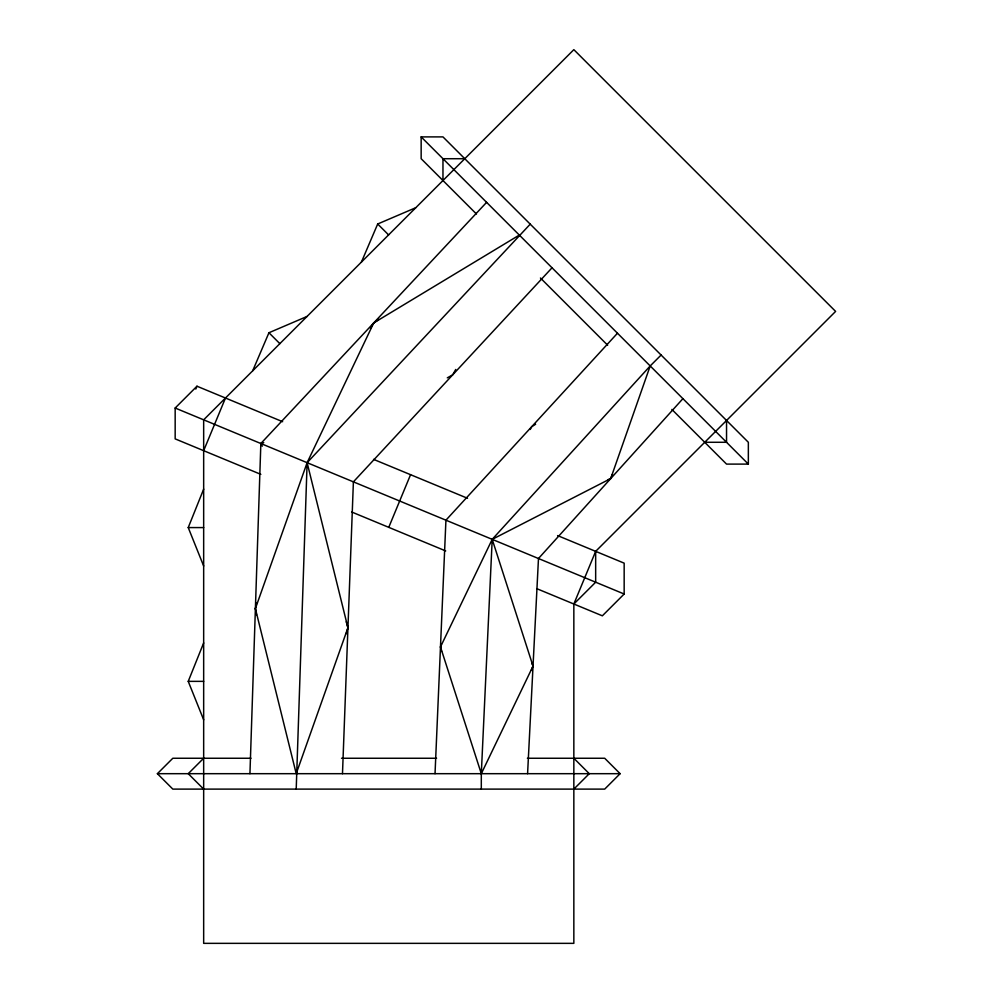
<?xml version="1.0" encoding="UTF-8"?>
<svg xmlns="http://www.w3.org/2000/svg" width="993" height="993" viewBox="0 0 993 993"><rect width="100%" height="100%" fill="white"/><g stroke="black" fill="none" stroke-linecap="round" stroke-linejoin="round"><path stroke-width="1.49" d="M249.938 773.684L260.849 443.511L486.595 202.349M378.792 319.361L373.716 322.936L307.122 462.688L296.212 789.112M342.486 773.684L353.396 481.853L552.034 267.787M435.033 773.684L445.931 520.183L617.472 333.226M661.102 355.035L650.192 365.945L492.205 539.348L481.307 773.684L481.307 789.112M527.581 773.684L538.479 558.513L682.911 398.665M256.703 602.565L255.387 608.597L256.455 614.704M346.284 633.695L347.935 627.762L307.122 462.688L530.225 224.157M441.389 643.985L440.482 646.94L441.513 651.445M650.192 365.945L610.695 478.589L492.205 539.348L440.482 646.94L481.307 773.684L533.03 666.104L492.205 539.348M307.122 462.688L255.387 608.597L296.212 773.684L347.935 627.762L346.259 621.792M203.664 566.022L188.236 527.581L203.664 489.127M203.664 719.813L188.236 681.359L203.664 642.918M531.317 670.349L533.03 666.104L531.876 663.225M195.795 389.057L196.974 386.215L282.645 421.702M203.664 450.685L225.473 398.019M388.76 527.345L410.568 474.691M573.842 604.017L595.663 551.351L835.61 311.405L573.842 49.65L203.664 419.828L203.664 943.35L573.842 943.35L573.842 604.017L595.663 582.208L595.663 551.351M612.495 474.369L610.695 478.589L607.853 479.805M252.669 370.836L268.942 332.742L307.036 316.457M361.415 262.09L377.688 223.996L415.782 207.711M530.25 429.435L531.702 426.705L535.624 424.234M455.737 369.458L452.709 374.82L447.297 377.849M370.377 328.124L373.716 322.936L519.314 235.068M260.836 474.356L175.165 438.881L175.165 408.024L196.974 386.215M527.382 758.255L604.7 758.255L620.116 773.684L604.7 789.112L172.819 789.112L157.391 773.684L172.819 758.255L251.03 758.255M203.664 758.255L188.236 773.684L203.664 789.112M557.607 535.587L624.163 563.155L624.163 594.013L602.354 615.821L536.692 588.626M573.842 789.112L589.271 773.684L573.842 758.255M263.753 442.667L260.849 443.511L262.301 446.18M476.454 214.016L421.156 158.719L421.156 136.897L442.965 136.897L748.35 442.282L748.35 464.103L726.541 464.103L671.876 409.426M464.786 158.719L442.965 158.719L442.965 180.527M704.732 442.282L726.541 442.282L726.541 420.473M188.236 527.581L203.664 527.581M188.236 681.359L203.664 681.359M341.518 758.255L436.572 758.255M157.391 773.684L620.116 773.684M373.554 459.362L467.517 498.275M175.165 408.024L624.163 594.013M351.745 512.016L445.696 550.929M421.156 136.897L748.35 464.103M540.44 278.003L607.654 345.216M377.688 223.996L388.598 234.907M268.942 332.742L279.852 343.652"/></g></svg>
